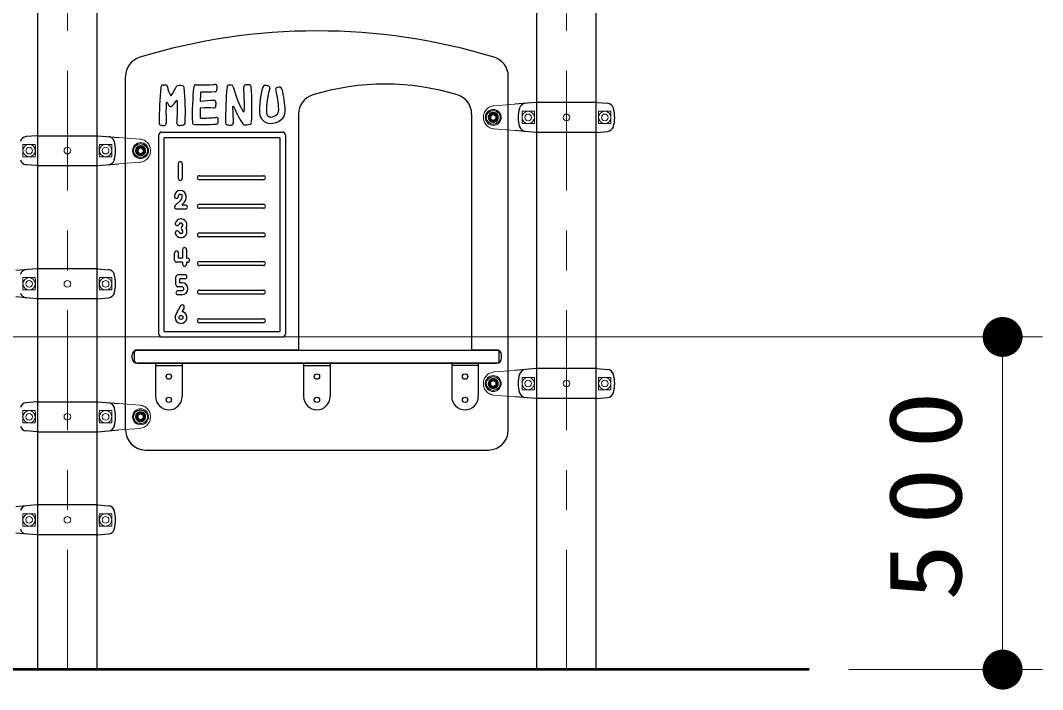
# Model space of a CAD drawing. Units: millimetres on the paper, scale 1:60. Extents: x -385 to 0, y -594 to 267.
# Drawn here: x -222.87 to -197.28, y -118.76 to -102 of the extents above; entities that cross this region are included whole.
import ezdxf

# ---------------------------------------------------------------- set-up
doc = ezdxf.new("R2010")
doc.units = ezdxf.units.MM
doc.linetypes.add('USER1', pattern=[4.5, 2.5, -2])
doc.linetypes.add('USER2', pattern=[6, 3, -1, 1, -1])
doc.layers.add('LY_1', color=7, linetype='Continuous', lineweight=25)
doc.styles.add('ＭＳ ゴシック', font='')
doc.styles.get('ＭＳ ゴシック').set_extended_font_data('MS Gothic')

# ---------------------------------------------------------------- blocks, each defined once
blk = doc.blocks.new('filled_dot')
at = {"color": 0, "linetype": 'Continuous', "lineweight": -2, "const_width": 1.25}
blk.add_lwpolyline([(-0.625, 0, 1), (0.625, 0, 1)], format="xyb", close=True, dxfattribs=at)

msp = doc.modelspace()

# ---------------------------------------------------------------- linework, layer by layer
at = {"layer": 'LY_1', "linetype": 'USER2', "lineweight": 13}
for p, q in [((-221.698, -118.26), (-221.698, -93.26)), ((-209.198, -118.26), (-209.198, -93.26))]:
    msp.add_line(p, q, dxfattribs=at)
at = {"layer": 'LY_1'}
for p, q in [((-222.44, -118.26), (-222.44, -93.61)), ((-220.955, -118.26), (-220.955, -93.61)), ((-209.94, -118.26), (-209.94, -93.61)), ((-208.455, -118.26), (-208.455, -93.61)), ((-220.239, -112.26), (-220.239, -103.399)), ((-210.656, -112.26), (-210.656, -103.399)), ((-209.964, -104.052), (-210.489, -104.098)), ((-208.431, -104.052), (-209.965, -104.052)), ((-208.431, -104.052), (-208.168, -104.075)), ((-215.906, -104.344), (-215.906, -110.26)), ((-211.573, -104.344), (-211.573, -110.26)), ((-211.098, -104.388), (-211.031, -104.35)), ((-211.098, -104.388), (-211.098, -104.465)), ((-211.031, -104.35), (-210.964, -104.388)), ((-210.964, -104.388), (-210.964, -104.465)), ((-211.098, -104.465), (-211.031, -104.504)), ((-211.031, -104.504), (-210.964, -104.465)), ((-222.464, -104.885), (-222.727, -104.908)), ((-222.464, -104.885), (-220.931, -104.885)), ((-220.931, -104.885), (-220.406, -104.931)), ((-219.406, -109.859), (-219.406, -104.862)), ((-219.338, -104.794), (-216.308, -104.794)), ((-219.273, -104.927), (-216.373, -104.927)), ((-219.273, -109.794), (-219.273, -104.927)), ((-216.373, -104.927), (-216.373, -109.794)), ((-216.239, -104.862), (-216.239, -109.859)), ((-209.964, -104.802), (-210.489, -104.756)), ((-208.431, -104.802), (-209.965, -104.802)), ((-208.431, -104.802), (-208.168, -104.779)), ((-219.931, -105.222), (-219.864, -105.183)), ((-219.864, -105.183), (-219.798, -105.222)), ((-219.931, -105.222), (-219.931, -105.299)), ((-219.931, -105.299), (-219.864, -105.337)), ((-219.864, -105.337), (-219.798, -105.299)), ((-219.798, -105.222), (-219.798, -105.299)), ((-222.464, -105.635), (-222.727, -105.612)), ((-222.464, -105.635), (-220.931, -105.635)), ((-220.931, -105.635), (-220.406, -105.589)), ((-218.919, -105.588), (-218.919, -105.955)), ((-218.819, -105.588), (-218.819, -105.955)), ((-218.392, -105.888), (-216.787, -105.888)), ((-216.787, -105.988), (-218.392, -105.988)), ((-218.87, -106.519), (-218.999, -106.633)), ((-218.741, -106.723), (-218.965, -106.723)), ((-218.804, -106.594), (-218.82, -106.608)), ((-218.741, -106.623), (-218.815, -106.623)), ((-218.392, -106.605), (-216.787, -106.605)), ((-216.787, -106.705), (-218.392, -106.705)), ((-218.392, -107.321), (-216.787, -107.321)), ((-216.787, -107.421), (-218.392, -107.421)), ((-218.814, -107.738), (-218.814, -107.946)), ((-218.714, -107.738), (-218.714, -107.946)), ((-219.014, -108.003), (-219.014, -107.826)), ((-218.914, -107.946), (-218.914, -107.826)), ((-218.822, -107.955), (-218.905, -107.955)), ((-218.686, -107.955), (-218.705, -107.955)), ((-222.464, -108.219), (-222.989, -108.264)), ((-220.931, -108.219), (-222.465, -108.219)), ((-220.931, -108.219), (-220.668, -108.242)), ((-218.822, -108.055), (-218.962, -108.055)), ((-218.814, -108.063), (-218.814, -108.105)), ((-218.714, -108.063), (-218.714, -108.105)), ((-218.686, -108.055), (-218.705, -108.055)), ((-218.392, -108.038), (-216.787, -108.038)), ((-216.787, -108.138), (-218.392, -108.138)), ((-218.981, -108.62), (-218.981, -108.423)), ((-218.753, -108.371), (-218.929, -108.371)), ((-218.881, -108.563), (-218.881, -108.48)), ((-218.753, -108.471), (-218.873, -108.471)), ((-218.831, -108.771), (-218.931, -108.771)), ((-218.831, -108.671), (-218.929, -108.671)), ((-218.831, -108.571), (-218.873, -108.571)), ((-218.392, -108.755), (-216.787, -108.755)), ((-222.464, -108.969), (-222.989, -108.923)), ((-220.931, -108.969), (-222.465, -108.969)), ((-220.931, -108.969), (-220.668, -108.946)), ((-218.831, -108.871), (-218.931, -108.871)), ((-216.787, -108.855), (-218.392, -108.855)), ((-218.863, -109.147), (-218.984, -109.365)), ((-218.776, -109.196), (-218.823, -109.28)), ((-218.392, -109.471), (-216.787, -109.471)), ((-219.273, -109.794), (-216.373, -109.794)), ((-216.787, -109.571), (-218.392, -109.571)), ((-219.338, -109.927), (-216.308, -109.927)), ((-220.014, -110.527), (-220.014, -110.31)), ((-219.964, -110.26), (-210.931, -110.26)), ((-219.946, -110.252), (-215.906, -110.252)), ((-211.573, -110.252), (-210.949, -110.252)), ((-210.881, -110.527), (-210.881, -110.31)), ((-220.073, -110.459), (-220.073, -110.379)), ((-219.964, -110.577), (-210.931, -110.577)), ((-210.823, -110.459), (-210.823, -110.379)), ((-219.946, -110.585), (-210.949, -110.585)), ((-219.489, -110.585), (-219.489, -111.419)), ((-219.489, -110.639), (-218.823, -110.639)), ((-218.823, -110.585), (-218.823, -111.419)), ((-215.781, -110.585), (-215.781, -111.419)), ((-215.781, -110.639), (-215.114, -110.639)), ((-215.114, -110.585), (-215.114, -111.419)), ((-212.073, -110.585), (-212.073, -111.419)), ((-211.406, -110.639), (-212.073, -110.639)), ((-211.406, -110.585), (-211.406, -111.419)), ((-209.964, -110.719), (-210.489, -110.764)), ((-208.431, -110.719), (-209.965, -110.719)), ((-208.431, -110.719), (-208.168, -110.742)), ((-211.098, -111.055), (-211.031, -111.017)), ((-211.098, -111.055), (-211.098, -111.132)), ((-211.031, -111.017), (-210.964, -111.055)), ((-210.964, -111.055), (-210.964, -111.132)), ((-211.098, -111.132), (-211.031, -111.171)), ((-211.031, -111.171), (-210.964, -111.132)), ((-222.464, -111.552), (-222.727, -111.575)), ((-222.464, -111.552), (-220.931, -111.552)), ((-220.931, -111.552), (-220.406, -111.598)), ((-209.964, -111.469), (-210.489, -111.423)), ((-208.431, -111.469), (-209.965, -111.469)), ((-208.431, -111.469), (-208.168, -111.446)), ((-219.931, -111.888), (-219.864, -111.85)), ((-219.864, -111.85), (-219.798, -111.888)), ((-219.931, -111.888), (-219.931, -111.965)), ((-219.931, -111.965), (-219.864, -112.004)), ((-219.864, -112.004), (-219.798, -111.965)), ((-219.798, -111.888), (-219.798, -111.965)), ((-222.464, -112.302), (-222.727, -112.279)), ((-222.464, -112.302), (-220.931, -112.302)), ((-220.931, -112.302), (-220.406, -112.256)), ((-219.739, -112.76), (-211.156, -112.76)), ((-222.464, -114.135), (-222.989, -114.181)), ((-220.931, -114.135), (-222.465, -114.135)), ((-220.931, -114.135), (-220.668, -114.158)), ((-222.464, -114.885), (-222.989, -114.839)), ((-220.931, -114.885), (-222.465, -114.885)), ((-220.931, -114.885), (-220.668, -114.862))]:
    msp.add_line(p, q, dxfattribs=at)
at = {"layer": 'LY_1', "linetype": 'USER1', "lineweight": 13}
for p, q in [((-210.489, -104.098), (-211.015, -104.137)), ((-220.406, -104.931), (-219.88, -104.97)), ((-210.489, -104.756), (-211.015, -104.717)), ((-220.406, -105.589), (-219.88, -105.551)), ((-210.489, -110.764), (-211.015, -110.803)), ((-220.406, -111.598), (-219.88, -111.637)), ((-210.489, -111.423), (-211.015, -111.384)), ((-220.406, -112.256), (-219.88, -112.217))]:
    msp.add_line(p, q, dxfattribs=at)
at = {"layer": 'LY_1', "lineweight": 13}
for p, q in [((-210.31, -104.581), (-210.31, -104.273)), ((-210.002, -104.273), (-210.31, -104.273)), ((-208.393, -104.273), (-208.085, -104.273)), ((-208.085, -104.581), (-208.085, -104.273)), ((-210.002, -104.581), (-210.31, -104.581)), ((-208.393, -104.581), (-208.085, -104.581)), ((-222.81, -105.414), (-222.81, -105.106)), ((-222.502, -105.106), (-222.81, -105.106)), ((-220.893, -105.106), (-220.585, -105.106)), ((-220.585, -105.414), (-220.585, -105.106)), ((-222.502, -105.414), (-222.81, -105.414)), ((-220.893, -105.414), (-220.585, -105.414)), ((-222.81, -108.748), (-222.81, -108.44)), ((-222.502, -108.44), (-222.81, -108.44)), ((-220.893, -108.44), (-220.585, -108.44)), ((-220.585, -108.748), (-220.585, -108.44)), ((-222.502, -108.748), (-222.81, -108.748)), ((-220.893, -108.748), (-220.585, -108.748)), ((-233.198, -109.927), (-197.275, -109.927)), ((-198.275, -109.927), (-198.275, -118.26)), ((-210.31, -111.248), (-210.31, -110.94)), ((-210.002, -110.94), (-210.31, -110.94)), ((-208.393, -110.94), (-208.085, -110.94)), ((-208.085, -111.248), (-208.085, -110.94)), ((-210.002, -111.248), (-210.31, -111.248)), ((-208.393, -111.248), (-208.085, -111.248)), ((-222.81, -112.081), (-222.81, -111.773)), ((-222.502, -111.773), (-222.81, -111.773)), ((-220.893, -111.773), (-220.585, -111.773)), ((-220.585, -112.081), (-220.585, -111.773)), ((-222.502, -112.081), (-222.81, -112.081)), ((-220.893, -112.081), (-220.585, -112.081)), ((-222.81, -114.664), (-222.81, -114.356)), ((-222.502, -114.356), (-222.81, -114.356)), ((-220.893, -114.356), (-220.585, -114.356)), ((-220.585, -114.664), (-220.585, -114.356)), ((-222.502, -114.664), (-222.81, -114.664)), ((-220.893, -114.664), (-220.585, -114.664)), ((-202.123, -118.26), (-197.275, -118.26))]:
    msp.add_line(p, q, dxfattribs=at)
at = {"layer": 'LY_1', "lineweight": 50}
msp.add_line((-203.123, -118.26), (-330.728, -118.26), dxfattribs=at)
at = {"layer": 'LY_1', "lineweight": 13}
for centre, radius in [((-211.031, -104.427), 0.2), ((-211.031, -104.427), 0.0917), ((-210.156, -104.427), 0.154), ((-210.156, -104.427), 0.0833), ((-209.198, -104.427), 0.0833), ((-208.239, -104.427), 0.154), ((-208.239, -104.427), 0.0833), ((-222.656, -105.26), 0.154), ((-222.656, -105.26), 0.0833), ((-221.698, -105.26), 0.0833), ((-220.739, -105.26), 0.154), ((-220.739, -105.26), 0.0833), ((-219.864, -105.26), 0.2), ((-219.864, -105.26), 0.0917), ((-222.656, -108.594), 0.154), ((-222.656, -108.594), 0.0833), ((-221.698, -108.594), 0.0833), ((-220.739, -108.594), 0.154), ((-220.739, -108.594), 0.0833), ((-211.031, -111.094), 0.2), ((-211.031, -111.094), 0.0917), ((-210.156, -111.094), 0.154), ((-210.156, -111.094), 0.0833), ((-209.198, -111.094), 0.0833), ((-208.239, -111.094), 0.154), ((-208.239, -111.094), 0.0833), ((-222.656, -111.927), 0.154), ((-222.656, -111.927), 0.0833), ((-221.698, -111.927), 0.0833), ((-220.739, -111.927), 0.154), ((-220.739, -111.927), 0.0833), ((-219.864, -111.927), 0.2), ((-219.864, -111.927), 0.0917), ((-222.656, -114.51), 0.154), ((-220.739, -114.51), 0.154), ((-222.656, -114.51), 0.0833), ((-221.698, -114.51), 0.0833), ((-220.739, -114.51), 0.0833)]:
    msp.add_circle(centre, radius, dxfattribs=at)
at = {"layer": 'LY_1'}
for centre, radius in [((-211.031, -104.427), 0.175), ((-219.864, -105.26), 0.175), ((-218.853, -109.438), 0.05), ((-219.156, -110.919), 0.0667), ((-215.448, -110.919), 0.0667), ((-211.739, -110.919), 0.0667), ((-211.031, -111.094), 0.175), ((-219.156, -111.502), 0.0667), ((-215.448, -111.502), 0.0667), ((-211.739, -111.502), 0.0667), ((-219.864, -111.927), 0.175)]:
    msp.add_circle(centre, radius, dxfattribs=at)
at = {"layer": 'LY_1', "linetype": 'USER1', "lineweight": 13}
for centre, radius in [((-211.031, -104.427), 0.125), ((-211.031, -104.427), 0.104), ((-219.864, -105.26), 0.125), ((-219.864, -105.26), 0.104), ((-211.031, -111.094), 0.125), ((-211.031, -111.094), 0.104), ((-219.864, -111.927), 0.125), ((-219.864, -111.927), 0.104)]:
    msp.add_circle(centre, radius, dxfattribs=at)
at = {"layer": 'LY_1'}
for centre, radius, start, end in [((-215.448, -117.495), 15.234, 73.066, 106.934), ((-219.739, -103.399), 0.5, 106.934, 180), ((-211.156, -103.399), 0.5, 0, 73.066), ((-208.4, -104.627), 11, 175.0099, 179.706), ((-219.307, -103.675), 0.0517, 97.2845, 175.0099), ((-219.233, -104.252), 0.633, 90.4959, 97.2845), ((-219.238, -103.67), 0.0517, 7.9841, 90.4959), ((-218.577, -103.577), 0.617, 187.9841, 208.551), ((-222.49, -101.831), 3.967, 329.0316, 332.5245), ((-218.925, -103.685), 0.0517, 96.3736, 152.5245), ((-218.876, -104.131), 0.5, 83.6809, 96.3736), ((-218.826, -103.685), 0.0517, 6.0732, 83.6809), ((-211.903, -104.362), 6.667, 173.9102, 181.6628), ((-218.481, -103.66), 0.0517, 86.4743, 173.9102), ((-218.293, -100.614), 3, 266.4743, 275.5501), ((-217.998, -103.651), 0.0517, 359.3793, 95.5501), ((-218.779, -103.643), 0.833, 353.4783, 359.3793), ((-209.902, -104.414), 7.833, 174.5426, 181.0963), ((-217.649, -103.674), 0.0517, 100.6433, 174.5426), ((-217.597, -103.951), 0.333, 89.1946, 100.6433), ((-217.593, -103.67), 0.0517, 13.5567, 89.1946), ((-215.242, -103.103), 2.367, 193.5567, 209.6323), ((-217.228, -103.663), 0.0517, 95.5057, 183.9198), ((-223.432, -104.088), 6.167, 358.3586, 3.9198), ((-217.196, -103.993), 0.383, 81.3882, 95.5057), ((-217.147, -103.666), 0.0517, 4.1821, 81.3882), ((-224.675, -104.216), 7.6, 357.4741, 4.1821), ((-214.717, -104.246), 2.167, 164.5217, 181.9492), ((-216.755, -103.682), 0.0517, 92.5525, 164.5217), ((-216.743, -103.963), 0.333, 77.3538, 92.5525), ((-216.681, -103.688), 0.0517, 344.8103, 77.3538), ((-216.398, -103.888), 0.217, 81.5162, 101.3512), ((-213.739, -109.76), 6.167, 72.8954, 107.1046), ((-219.104, -103.864), 0.0167, 208.551, 329.0316), ((-224.575, -104.297), 5.833, 357.3302, 6.0732), ((-209.706, -104.232), 8.667, 177.177, 178.5269), ((-218.346, -103.806), 0.0167, 88.1314, 177.177), ((-218.237, -100.458), 3.333, 268.1314, 274.086), ((-218.003, -103.732), 0.0517, 274.086, 353.4783), ((-214.38, -104.313), 2.333, 164.8103, 179.7026), ((-216.43, -103.727), 0.0517, 101.3512, 196.2425), ((-218.328, -104.279), 1.925, 1.5577, 16.2425), ((-216.374, -103.725), 0.0517, 15.8328, 81.5162), ((-218.328, -104.279), 2.083, 0.0864, 15.8328), ((-215.406, -104.344), 0.5, 107.1046, 180), ((-212.073, -104.344), 0.5, 0, 72.8954), ((-213.311, -104.274), 5.917, 178.0505, 182.8853), ((-219.208, -104.073), 0.0167, 27.2502, 178.0505), ((-218.452, -103.684), 0.833, 207.2502, 212.5482), ((-219.111, -104.105), 0.0517, 212.5482, 310.421), ((-219.348, -103.827), 0.417, 310.421, 333.3107), ((-218.961, -104.021), 0.0167, 1.801, 153.3107), ((-224.774, -104.204), 5.833, 356.3877, 1.801), ((-218.354, -104.01), 0.0167, 178.5269, 276.6697), ((-217.964, -107.337), 3.333, 91.0819, 96.6697), ((-218.028, -104.142), 0.0517, 266.4748, 355.9224), ((-218.026, -104.056), 0.0517, 2.209, 91.0819), ((-218.808, -104.086), 0.833, 355.9224, 2.209), ((-217.543, -104.166), 0.0167, 21.0528, 180.196), ((-212.226, -104.147), 5.333, 180.196, 184.4914), ((-215.567, -103.405), 2.1, 201.0528, 214.3231), ((-210.213, -104.241), 0.167, 95, 163.8038), ((-208.182, -104.241), 0.167, 16.1962, 85), ((-218.356, -104.209), 0.0167, 93.0764, 179.8445), ((-209.706, -104.232), 8.667, 179.8445, 181.309), ((-218.354, -104.43), 0.0167, 181.309, 270.281), ((-218.205, -107.022), 2.833, 86.4748, 93.0764), ((-218.374, -100.363), 4.083, 270.281, 275.6056), ((-217.97, -104.479), 0.0517, 2.629, 95.6056), ((-217.285, -104.265), 0.0167, 209.6323, 358.3586), ((-216.616, -104.311), 0.267, 181.9492, 268.7028), ((-216.596, -104.301), 0.117, 179.7026, 275.8303), ((-216.612, -104.144), 0.275, 275.8303, 285.8971), ((-216.587, -104.232), 0.183, 285.8971, 1.5577), ((-216.511, -104.277), 0.267, 307.1929, 0.0864), ((-209.573, -104.427), 0.833, 163.8038, 196.1962), ((-208.823, -104.427), 0.833, 343.8037, 16.1962), ((-219.348, -104.571), 0.0517, 179.706, 260.5276), ((-219.294, -104.244), 0.383, 260.5276, 273.7564), ((-219.272, -104.575), 0.0517, 273.7564, 2.8853), ((-218.901, -104.575), 0.0517, 176.3877, 268.5307), ((-218.89, -104.127), 0.5, 268.5307, 281.5254), ((-218.8, -104.566), 0.0517, 281.5254, 357.3302), ((-218.515, -104.553), 0.0517, 181.6628, 267.7982), ((-218.339, -99.975), 4.633, 267.7982, 274.6148), ((-217.971, -104.542), 0.0517, 274.6148, 356.7247), ((-218.585, -104.507), 0.667, 356.7247, 2.629), ((-217.683, -104.563), 0.0517, 181.0963, 258.9742), ((-217.616, -104.221), 0.4, 258.9742, 273.5444), ((-217.594, -104.569), 0.0517, 273.5444, 4.4914), ((-217.259, -104.56), 0.0517, 214.3231, 267.2174), ((-217.237, -104.112), 0.5, 267.2174, 283.3104), ((-217.134, -104.549), 0.0517, 283.3104, 357.4741), ((-216.612, -104.144), 0.433, 268.7028, 307.1929), ((-210.213, -104.613), 0.167, 196.1962, 265), ((-208.182, -104.613), 0.167, 275, 343.8037), ((-222.713, -105.074), 0.167, 95, 163.8038), ((-220.682, -105.074), 0.167, 16.1962, 85), ((-219.338, -104.862), 0.0683, 90, 180), ((-216.308, -104.862), 0.0683, 0, 90), ((-221.323, -105.26), 0.833, 343.8037, 16.1962), ((-222.713, -105.446), 0.167, 196.1962, 265), ((-220.682, -105.446), 0.167, 275, 343.8037), ((-218.869, -105.588), 0.05, 0, 180), ((-218.869, -105.955), 0.05, 180, 0), ((-218.392, -105.938), 0.05, 90, 270), ((-216.787, -105.938), 0.05, 270, 90), ((-218.869, -106.406), 0.15, 0, 180), ((-218.969, -106.406), 0.05, 180, 0), ((-218.869, -106.406), 0.05, 0, 180), ((-218.969, -106.406), 0.15, 311.4096, 0), ((-218.969, -106.406), 0.25, 311.4096, 0), ((-218.965, -106.671), 0.0517, 131.4096, 270), ((-218.815, -106.615), 0.0083, 131.4096, 270), ((-218.741, -106.673), 0.05, 270, 90), ((-218.392, -106.655), 0.05, 90, 270), ((-216.787, -106.655), 0.05, 270, 90), ((-218.853, -107.121), 0.15, 328.2431, 161), ((-218.948, -107.089), 0.05, 161, 341), ((-218.853, -107.288), 0.15, 199, 31.7569), ((-218.853, -107.121), 0.05, 304.948, 161), ((-218.853, -107.288), 0.05, 199, 55.052), ((-218.795, -107.205), 0.0517, 124.948, 235.052), ((-218.718, -107.205), 0.0083, 148.2431, 211.7569), ((-218.948, -107.32), 0.05, 19, 199), ((-218.392, -107.371), 0.05, 90, 270), ((-216.787, -107.371), 0.05, 270, 90), ((-218.764, -107.738), 0.05, 0, 180), ((-218.964, -107.826), 0.05, 0, 180), ((-218.962, -108.003), 0.0517, 180, 270), ((-218.905, -107.946), 0.0083, 180, 270), ((-218.822, -107.946), 0.0083, 270, 0), ((-218.705, -107.946), 0.0083, 180, 270), ((-218.686, -108.005), 0.05, 270, 90), ((-222.713, -108.408), 0.167, 95, 163.8038), ((-220.682, -108.408), 0.167, 16.1962, 85), ((-218.822, -108.063), 0.0083, 0, 90), ((-218.764, -108.105), 0.05, 180, 0), ((-218.705, -108.063), 0.0083, 90, 180), ((-218.392, -108.088), 0.05, 90, 270), ((-216.787, -108.088), 0.05, 270, 90), ((-221.323, -108.594), 0.833, 343.8037, 16.1962), ((-218.929, -108.423), 0.0517, 90, 180), ((-218.873, -108.48), 0.0083, 90, 180), ((-218.753, -108.421), 0.05, 270, 90), ((-218.929, -108.62), 0.0517, 180, 270), ((-218.931, -108.821), 0.05, 90, 270), ((-218.873, -108.563), 0.0083, 180, 270), ((-218.831, -108.721), 0.15, 270, 90), ((-218.831, -108.721), 0.05, 270, 90), ((-218.392, -108.805), 0.05, 90, 270), ((-216.787, -108.805), 0.05, 270, 90), ((-222.713, -108.78), 0.167, 196.1962, 265), ((-220.682, -108.78), 0.167, 275, 343.8037), ((-218.853, -109.438), 0.15, 150.935, 76.1925), ((-218.819, -109.171), 0.05, 330.935, 150.935), ((-218.815, -109.284), 0.0083, 150.935, 256.1925), ((-218.392, -109.521), 0.05, 90, 270), ((-216.787, -109.521), 0.05, 270, 90), ((-219.338, -109.859), 0.0683, 180, 270), ((-216.308, -109.859), 0.0683, 270, 0), ((-219.946, -110.379), 0.127, 90, 180), ((-219.964, -110.31), 0.05, 90, 180), ((-210.949, -110.379), 0.127, 0, 90), ((-210.931, -110.31), 0.05, 0, 90), ((-219.946, -110.459), 0.127, 180, 270), ((-219.964, -110.527), 0.05, 180, 270), ((-210.949, -110.459), 0.127, 270, 0), ((-210.931, -110.527), 0.05, 270, 0), ((-210.213, -110.908), 0.167, 95, 163.8038), ((-208.182, -110.908), 0.167, 16.1962, 85), ((-209.573, -111.094), 0.833, 163.8038, 196.1962), ((-208.823, -111.094), 0.833, 343.8037, 16.1962), ((-210.213, -111.279), 0.167, 196.1962, 265), ((-208.182, -111.279), 0.167, 275, 343.8037), ((-222.713, -111.741), 0.167, 95, 163.8038), ((-220.682, -111.741), 0.167, 16.1962, 85), ((-219.156, -111.419), 0.333, 180, 0), ((-215.448, -111.419), 0.333, 180, 0), ((-211.739, -111.419), 0.333, 180, 0), ((-221.323, -111.927), 0.833, 343.8037, 16.1962), ((-222.713, -112.113), 0.167, 196.1962, 265), ((-220.682, -112.113), 0.167, 275, 343.8037), ((-219.739, -112.26), 0.5, 180, 270), ((-211.156, -112.26), 0.5, 270, 0), ((-222.713, -114.324), 0.167, 95, 163.8038), ((-220.682, -114.324), 0.167, 16.1962, 85), ((-221.323, -114.51), 0.833, 343.8037, 16.1962), ((-222.713, -114.696), 0.167, 196.1962, 265), ((-220.682, -114.696), 0.167, 275, 343.8037)]:
    msp.add_arc(centre, radius, start, end, dxfattribs=at)
at = {"layer": 'LY_1', "linetype": 'USER1', "lineweight": 13}
for centre, start, end in [((-210.989, -104.427), 95, 265), ((-219.906, -105.26), 275, 85), ((-210.989, -111.094), 95, 265), ((-219.906, -111.927), 275, 85)]:
    msp.add_arc(centre, 0.291, start, end, dxfattribs=at)
at = {"layer": 'LY_1', "lineweight": 13}
for centre, start, end in [((-212.135, -104.427), 355.8705, 4.1295), ((-206.26, -104.427), 175.8705, 184.1295), ((-224.635, -105.26), 355.8705, 4.1295), ((-218.76, -105.26), 175.8705, 184.1295), ((-224.635, -108.594), 355.8705, 4.1295), ((-218.76, -108.594), 175.8705, 184.1295), ((-212.135, -111.094), 355.8705, 4.1295), ((-206.26, -111.094), 175.8705, 184.1295), ((-224.635, -111.927), 355.8705, 4.1295), ((-218.76, -111.927), 175.8705, 184.1295), ((-224.635, -114.51), 355.8705, 4.1295), ((-218.76, -114.51), 175.8705, 184.1295)]:
    msp.add_arc(centre, 2.139, start, end, dxfattribs=at)

# ---------------------------------------------------------------- block references
at = {"layer": 'LY_1', "lineweight": 13, "xscale": 0.4, "yscale": 0.4}
for p, rotation in [((-198.275, -109.927), 270), ((-198.275, -118.26), 90)]:
    msp.add_blockref('filled_dot', p, dxfattribs=dict(at, rotation=rotation))

# ---------------------------------------------------------------- texts
at = {"layer": 'LY_1', "insert": (-199.275, -113.677), "char_height": 1.833, "attachment_point": 8, "rotation": 90, "style": 'ＭＳ ゴシック'}
msp.add_mtext('\\T1.33;\\W1.15;500', dxfattribs=at)

doc.saveas('drawing.dxf')
